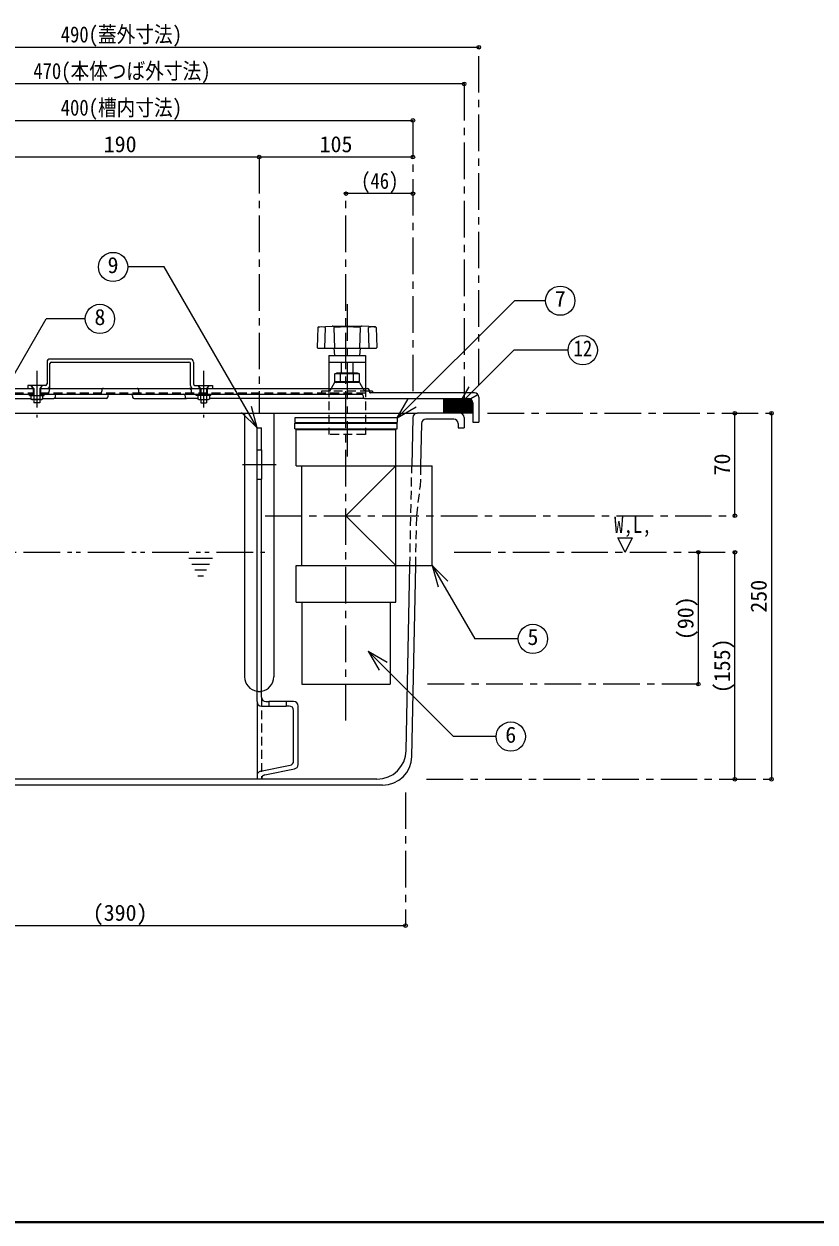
# Model space of a CAD drawing. Units: millimetres at full size, sheet at 1:5. Extents: x -1040 to 985, y -707 to 698.
# Drawn here: x -588 to -48, y -707 to 111 of the extents above; entities that cross this region are included whole.
import ezdxf
from ezdxf.enums import TextEntityAlignment as Align

# ---------------------------------------------------------------- set-up
doc = ezdxf.new("R2010")
doc.units = ezdxf.units.MM
doc.header["$LTSCALE"] = 5
doc.header["$PDMODE"] = 32
doc.header["$PDSIZE"] = 2.5
for name, pattern in [('CHAIN1', [8, 5, -1, 1, -1]), ('DASHED1', [1.8, 1.2, -0.6]), ('DOUBLE_CHAIN1', [8.8, 5, -1, 0.6, -0.6, 0.6, -1])]:
    doc.linetypes.add(name, pattern=pattern)
doc.layers.add('0-0____1', color=7, linetype='Continuous', lineweight=18)
doc.styles.add('ＭＳ ゴシック', font='')
doc.styles.get('ＭＳ ゴシック').set_extended_font_data('MS Gothic')

msp = doc.modelspace()

# ---------------------------------------------------------------- linework, layer by layer
at = {"layer": '0-0____1', "color": 4, "lineweight": 9}
for p, q in [((-767.473, 95.009), (-277.473, 95.009)), ((-287.473, 70.009), (-757.473, 70.009)), ((-722.473, 45.009), (-322.473, 45.009)), ((-427.473, 20.009), (-617.473, 20.009)), ((-322.473, 20.009), (-427.473, 20.009)), ((-322.473, -4.991), (-368.206, -4.991)), ((-379.973, -119.991), (-379.973, -137.991)), ((-371.473, -119.991), (-371.473, -127.591)), ((-363.473, -119.991), (-363.473, -127.591)), ((-354.973, -119.991), (-354.973, -137.991)), ((-375.873, -127.991), (-374.673, -127.591)), ((-359.073, -127.991), (-375.873, -127.991)), ((-375.873, -133.591), (-375.873, -127.991)), ((-360.273, -127.591), (-374.673, -127.591)), ((-371.873, -127.991), (-374.673, -127.591)), ((-371.873, -133.591), (-371.873, -127.991)), ((-363.073, -133.591), (-363.073, -127.991)), ((-359.073, -133.591), (-359.073, -127.991)), ((-375.973, -133.991), (-378.306, -137.991)), ((-358.973, -133.991), (-375.973, -133.991)), ((-375.873, -133.591), (-374.673, -133.991)), ((-359.073, -133.591), (-375.873, -133.591)), ((-371.873, -133.591), (-374.673, -133.991)), ((-358.973, -133.991), (-356.64, -137.991)), ((-352.473, -138.991), (-352.473, -139.991)), ((-531.973, -144.991), (-567.885, -144.991)), ((-530.973, -142.991), (-530.973, -143.991)), ((-513.973, -142.991), (-513.973, -143.991)), ((-512.973, -144.991), (-477.061, -144.991)), ((-301.473, -154.395), (-292.07, -144.991)), ((-301.473, -153.688), (-292.777, -144.991)), ((-301.473, -152.981), (-293.484, -144.991)), ((-301.473, -152.274), (-294.191, -144.991)), ((-301.473, -151.566), (-294.898, -144.991)), ((-301.473, -150.859), (-295.605, -144.991)), ((-301.473, -150.152), (-296.312, -144.991)), ((-301.473, -149.445), (-297.019, -144.991)), ((-301.473, -148.738), (-297.726, -144.991)), ((-301.473, -148.031), (-298.434, -144.991)), ((-301.473, -147.324), (-299.141, -144.991)), ((-301.473, -146.617), (-299.848, -144.991)), ((-301.473, -145.91), (-300.555, -144.991)), ((-301.473, -145.202), (-301.262, -144.991)), ((-301.362, -154.991), (-291.362, -144.991)), ((-300.655, -154.991), (-290.655, -144.991)), ((-299.948, -154.991), (-289.948, -144.991)), ((-299.241, -154.991), (-289.241, -144.991)), ((-298.534, -154.991), (-288.534, -144.991)), ((-297.827, -154.991), (-287.827, -144.991)), ((-297.12, -154.991), (-287.12, -144.991)), ((-296.413, -154.991), (-286.413, -144.991)), ((-295.706, -154.991), (-285.706, -144.991)), ((-294.999, -154.991), (-284.999, -144.991)), ((-294.291, -154.991), (-284.297, -144.997)), ((-293.584, -154.991), (-283.689, -145.096)), ((-292.877, -154.991), (-283.173, -145.288)), ((-292.17, -154.991), (-282.729, -145.55)), ((-291.463, -154.991), (-282.347, -145.875)), ((-290.756, -154.991), (-282.024, -146.259)), ((-290.049, -154.991), (-281.763, -146.705)), ((-289.342, -154.991), (-281.573, -147.223)), ((-709.972, -154.991), (-319.532, -154.991)), ((-437.473, -154.991), (-437.473, -334.991)), ((-417.473, -154.991), (-417.473, -334.991)), ((-288.635, -154.991), (-281.477, -147.834)), ((-287.927, -154.991), (-281.473, -148.537)), ((-287.22, -154.991), (-281.473, -149.244)), ((-286.513, -154.991), (-281.473, -149.951)), ((-285.806, -154.991), (-281.473, -150.658)), ((-285.099, -154.991), (-281.473, -151.365)), ((-284.392, -154.991), (-281.473, -152.072)), ((-283.685, -154.991), (-281.473, -152.78)), ((-282.978, -154.991), (-281.473, -153.487)), ((-282.271, -154.991), (-281.473, -154.194)), ((-281.563, -154.991), (-281.473, -154.901)), ((-102.473, -224.991), (-102.473, -154.991)), ((-77.473, -154.991), (-77.473, -404.991)), ((-334.206, -190.991), (-368.206, -224.991)), ((-368.206, -224.991), (-334.206, -258.991)), ((-127.473, -249.991), (-127.473, -339.991)), ((-102.473, -404.991), (-102.473, -249.991)), ((-428.973, -351.991), (-428.973, -402.451)), ((-717.473, -504.991), (-327.473, -504.991))]:
    msp.add_line(p, q, dxfattribs=at)
at = {"layer": '0-0____1', "color": 4, "linetype": 'CHAIN1', "lineweight": 9}
for p, q in [((-277.473, -135.991), (-277.473, 95.009)), ((-287.473, 70.009), (-287.473, -144.991)), ((-322.473, 45.009), (-322.473, -144.991)), ((-427.473, 20.009), (-427.473, -154.991)), ((-368.206, -364.991), (-368.206, -4.991)), ((-367.473, -80.491), (-367.473, -184.491)), ((-579.473, -125.991), (-579.473, -157.991)), ((-465.473, -125.991), (-465.473, -157.991)), ((-271.473, -154.991), (-77.473, -154.991)), ((-438.973, -189.991), (-415.973, -189.991)), ((-423.381, -224.991), (-102.473, -224.991)), ((-294.206, -249.991), (-102.473, -249.991)), ((-127.473, -339.991), (-313.031, -339.991)), ((-313.16, -404.991), (-77.473, -404.991)), ((-327.473, -413.991), (-327.473, -504.991))]:
    msp.add_line(p, q, dxfattribs=at)
at = {"layer": '0-0____1'}
for p, q in [((-492.426, -55.087), (-517.353, -55.087)), ((-428.973, -164.991), (-492.426, -55.087)), ((-333.206, -158.214), (-253.094, -78.101)), ((-231.784, -78.101), (-253.094, -78.101)), ((-615.973, -164.991), (-573.004, -90.567)), ((-546.303, -90.567), (-573.004, -90.567)), ((-387.34, -96.426), (-387.824, -109.974)), ((-386.865, -95.944), (-377.714, -95.503)), ((-382.596, -110.491), (-382.096, -96.491)), ((-377.232, -95.491), (-357.714, -95.491)), ((-376.462, -96.491), (-375.962, -110.491)), ((-358.484, -96.491), (-358.984, -110.491)), ((-348.081, -95.944), (-357.232, -95.503)), ((-352.35, -110.491), (-352.85, -96.491)), ((-347.606, -96.426), (-347.122, -109.974)), ((-387.325, -110.491), (-347.621, -110.491)), ((-376.473, -110.491), (-375.973, -115.491)), ((-358.473, -110.491), (-358.973, -115.491)), ((-291.473, -149.991), (-253.464, -111.982)), ((-216.441, -111.982), (-253.464, -111.982)), ((-379.973, -115.491), (-354.973, -115.491)), ((-379.973, -115.491), (-379.973, -119.991)), ((-379.973, -119.991), (-354.973, -119.991)), ((-354.973, -115.491), (-354.973, -119.991)), ((-291.473, -149.991), (-283.973, -137.001)), ((-689.473, -144.991), (-583.499, -144.991)), ((-575.447, -144.991), (-567.885, -144.991)), ((-566.885, -142.991), (-566.885, -143.991)), ((-478.061, -142.991), (-478.061, -143.991)), ((-469.499, -144.991), (-477.061, -144.991)), ((-355.473, -144.991), (-461.447, -144.991)), ((-349.973, -139.991), (-352.473, -139.991)), ((-349.973, -139.991), (-349.973, -140.991)), ((-333.206, -158.214), (-325.706, -145.223)), ((-291.473, -149.991), (-278.483, -142.491)), ((-428.973, -164.991), (-439.58, -154.385)), ((-428.973, -164.991), (-432.855, -150.502)), ((-333.206, -158.214), (-320.216, -150.714)), ((-428.973, -199.991), (-428.973, -179.991)), ((-425.973, -179.991), (-425.973, -199.991)), ((-177.473, -249.991), (-172.473, -239.991)), ((-309.206, -258.991), (-305.324, -273.48)), ((-309.206, -258.991), (-298.6, -269.598)), ((-309.206, -258.991), (-280.266, -309.117)), ((-250.463, -309.117), (-280.266, -309.117)), ((-353.119, -317.491), (-345.619, -330.482)), ((-353.119, -317.491), (-340.128, -324.991)), ((-353.119, -317.491), (-294.737, -375.873)), ((-408.973, -351.991), (-420.973, -351.991)), ((-420.973, -354.991), (-408.973, -354.991)), ((-265.627, -375.873), (-294.737, -375.873))]:
    msp.add_line(p, q, dxfattribs=at)
at = {"layer": '0-0____1', "color": 5, "lineweight": 25}
for p, q in [((-572.473, -119.991), (-572.473, -134.991)), ((-474.473, -117.991), (-570.473, -117.991)), ((-570.473, -135.991), (-570.473, -120.991)), ((-569.473, -119.991), (-475.473, -119.991)), ((-474.473, -135.991), (-474.473, -120.991)), ((-472.473, -119.991), (-472.473, -134.991)), ((-691.473, -137.991), (-581.973, -137.991)), ((-581.973, -137.991), (-583.223, -135.991)), ((-583.223, -135.991), (-581.473, -137.991)), ((-581.973, -137.991), (-581.973, -141.991)), ((-581.473, -137.991), (-581.473, -142.741)), ((-576.973, -137.991), (-575.723, -135.991)), ((-576.973, -137.991), (-576.973, -141.991)), ((-576.973, -137.991), (-353.473, -137.991)), ((-467.973, -137.991), (-469.223, -135.991)), ((-467.973, -137.991), (-467.973, -141.991)), ((-461.723, -135.991), (-463.473, -137.991)), ((-463.473, -137.991), (-463.473, -142.741)), ((-462.973, -137.991), (-461.723, -135.991)), ((-462.973, -137.991), (-462.973, -141.991)), ((-352.473, -138.991), (-352.473, -139.991)), ((-687.473, -141.991), (-581.723, -141.991)), ((-584.473, -142.791), (-584.473, -141.991)), ((-584.473, -142.791), (-574.473, -142.791)), ((-583.499, -142.991), (-583.499, -145.291)), ((-583.499, -145.291), (-582.823, -145.591)), ((-576.123, -145.591), (-582.823, -145.591)), ((-581.723, -142.791), (-581.723, -141.991)), ((-581.494, -142.991), (-581.494, -145.291)), ((-581.473, -145.591), (-581.473, -147.791)), ((-577.473, -145.591), (-577.473, -147.791)), ((-577.452, -142.991), (-577.452, -145.291)), ((-577.223, -141.991), (-357.473, -141.991)), ((-577.223, -142.791), (-577.223, -141.991)), ((-576.123, -145.591), (-575.447, -145.291)), ((-575.447, -142.991), (-575.447, -145.291)), ((-574.473, -142.791), (-574.473, -141.991)), ((-470.473, -142.791), (-470.473, -141.991)), ((-460.473, -142.791), (-470.473, -142.791)), ((-469.499, -142.991), (-469.499, -145.291)), ((-468.823, -145.591), (-469.499, -145.291)), ((-468.823, -145.591), (-462.123, -145.591)), ((-467.723, -142.791), (-467.723, -141.991)), ((-467.494, -142.991), (-467.494, -145.291)), ((-467.473, -145.591), (-467.473, -147.791)), ((-463.473, -145.591), (-463.473, -147.791)), ((-463.452, -142.991), (-463.452, -145.291)), ((-463.223, -142.791), (-463.223, -141.991)), ((-461.447, -145.291), (-462.123, -145.591)), ((-461.447, -142.991), (-461.447, -145.291)), ((-460.473, -142.791), (-460.473, -141.991)), ((-356.473, -142.991), (-356.473, -143.991)), ((-355.473, -144.991), (-284.473, -144.991)), ((-280.473, -140.991), (-351.473, -140.991)), ((-301.473, -144.991), (-301.473, -154.991)), ((-277.473, -143.991), (-277.473, -160.991)), ((-581.273, -147.991), (-581.473, -147.791)), ((-577.473, -147.791), (-581.473, -147.791)), ((-577.673, -147.991), (-581.273, -147.991)), ((-577.473, -147.791), (-577.673, -147.991)), ((-467.473, -147.791), (-463.473, -147.791)), ((-467.473, -147.791), (-467.273, -147.991)), ((-467.273, -147.991), (-463.673, -147.991)), ((-463.673, -147.991), (-463.473, -147.791)), ((-281.473, -154.991), (-319.532, -154.991)), ((-281.473, -147.991), (-281.473, -160.991)), ((-403.206, -158.214), (-403.206, -161.395)), ((-333.206, -158.214), (-403.206, -158.214)), ((-403.206, -161.395), (-333.206, -161.395)), ((-333.206, -158.214), (-333.206, -161.395)), ((-333.206, -165.638), (-333.206, -161.749)), ((-322.532, -157.931), (-323.193, -190.991)), ((-316.611, -161.931), (-317.192, -190.991)), ((-294.473, -158.991), (-313.611, -158.991)), ((-291.473, -161.991), (-291.473, -164.991)), ((-287.473, -157.991), (-287.473, -164.991)), ((-281.473, -160.991), (-277.473, -160.991)), ((-428.973, -164.991), (-425.973, -164.991)), ((-428.973, -179.991), (-428.973, -164.991)), ((-425.973, -179.991), (-425.973, -164.991)), ((-403.206, -165.638), (-333.206, -165.638)), ((-402.206, -165.991), (-334.206, -165.991)), ((-402.206, -190.991), (-402.206, -165.991)), ((-334.206, -283.991), (-334.206, -165.991)), ((-291.473, -164.991), (-287.473, -164.991)), ((-428.973, -179.991), (-425.973, -179.991)), ((-402.206, -190.991), (-309.206, -190.991)), ((-398.381, -258.991), (-398.381, -190.991)), ((-309.206, -258.991), (-309.206, -190.991)), ((-428.973, -199.991), (-425.973, -199.991)), ((-428.973, -351.991), (-428.973, -199.991)), ((-425.973, -348.991), (-425.973, -199.991)), ((-402.206, -258.991), (-309.206, -258.991)), ((-402.206, -283.991), (-402.206, -258.991)), ((-327.081, -385.391), (-324.553, -258.991)), ((-323.16, -389.391), (-320.552, -258.991)), ((-402.206, -283.991), (-334.206, -283.991)), ((-338.031, -283.991), (-338.031, -339.991)), ((-425.973, -354.991), (-420.973, -354.991)), ((-422.973, -351.991), (-420.973, -351.991)), ((-420.973, -351.991), (-420.973, -354.991)), ((-403.973, -351.991), (-408.973, -351.991)), ((-408.973, -351.991), (-408.973, -354.991)), ((-406.973, -354.991), (-408.973, -354.991)), ((-403.973, -392.532), (-403.973, -357.991)), ((-400.973, -394.991), (-400.973, -354.991)), ((-426.561, -399.509), (-406.385, -395.474)), ((-423.561, -401.968), (-403.385, -397.933)), ((-343.156, -408.991), (-701.79, -408.991)), ((-347.077, -404.991), (-697.869, -404.991)), ((-428.973, -402.451), (-428.973, -404.991)), ((-425.973, -404.91), (-425.973, -404.991))]:
    msp.add_line(p, q, dxfattribs=at)
at = {"layer": '0-0____1', "color": 4, "linetype": 'DASHED1', "lineweight": 9}
for p, q in [((-570.885, -138.991), (-570.885, -139.991)), ((-534.973, -138.991), (-534.973, -139.991)), ((-509.973, -138.991), (-509.973, -139.991)), ((-474.061, -138.991), (-474.061, -139.991)), ((-379.973, -137.991), (-379.973, -169.491)), ((-378.306, -137.991), (-379.473, -139.991)), ((-356.64, -137.991), (-355.473, -139.991)), ((-384.973, -139.991), (-384.973, -140.991)), ((-352.473, -139.991), (-384.973, -139.991)), ((-324.553, -258.991), (-323.193, -190.991)), ((-317.192, -190.991), (-317.472, -204.991)), ((-425.973, -348.991), (-425.973, -404.91))]:
    msp.add_line(p, q, dxfattribs=at)
at = {"layer": '0-0____1', "linetype": 'DASHED1'}
for p, q in [((-693.473, -140.991), (-581.973, -140.991)), ((-576.973, -140.991), (-351.473, -140.991))]:
    msp.add_line(p, q, dxfattribs=at)
at = {"layer": '0-0____1', "color": 4, "linetype": 'DOUBLE_CHAIN1', "lineweight": 9}
for p, q in [((-720.573, -249.991), (-423.381, -249.991)), ((-475.473, -253.991), (-459.473, -253.991)), ((-473.473, -257.991), (-461.473, -257.991)), ((-471.473, -261.991), (-463.473, -261.991)), ((-469.473, -265.991), (-465.473, -265.991))]:
    msp.add_line(p, q, dxfattribs=at)
at = {"layer": '0-0____1', "color": 1, "lineweight": 40}
msp.add_line((985.027, -707.491), (-1039.973, -707.491), dxfattribs=at)
at = {"layer": '0-0____1', "color": 4, "lineweight": 9}
for points in [[(-363.073, -127.991), (-367.473, -127.591), (-371.873, -127.991)], [(-359.073, -127.991), (-360.273, -127.591), (-363.073, -127.991)], [(-359.073, -133.591), (-360.273, -133.991), (-363.073, -133.591), (-367.473, -133.991), (-371.873, -133.591)]]:
    msp.add_lwpolyline(points, dxfattribs=at)
at = {"layer": '0-0____1', "color": 5, "lineweight": 25}
for points in [[(-573.473, -135.991), (-585.473, -135.991), (-585.473, -137.991)], [(-575.723, -135.991), (-577.473, -137.991), (-577.473, -142.741)], [(-471.473, -135.991), (-459.473, -135.991), (-459.473, -137.991)], [(-469.223, -135.991), (-467.473, -137.991), (-467.473, -142.741)], [(-403.206, -165.638), (-403.206, -161.749), (-333.206, -161.749)], [(-398.381, -283.991), (-398.381, -339.991), (-338.031, -339.991)]]:
    msp.add_lwpolyline(points, dxfattribs=at)
at = {"layer": '0-0____1', "color": 4, "linetype": 'DASHED1', "lineweight": 9}
for points in [[(-354.973, -137.991), (-354.973, -169.491), (-379.973, -169.491)], [(-320.552, -258.991), (-319.872, -224.991), (-317.472, -204.991)]]:
    msp.add_lwpolyline(points, dxfattribs=at)
at = {"layer": '0-0____1'}
msp.add_lwpolyline([(-177.473, -249.991), (-182.473, -239.991), (-172.473, -239.991)], dxfattribs=at)
for centre in [(-527.353, -55.087), (-221.784, -78.101), (-536.303, -90.567), (-206.441, -111.982), (-240.463, -309.117), (-255.627, -375.873)]:
    msp.add_circle(centre, 10, dxfattribs=at)
for centre, radius, start, end in [((-384.719, -103.123), 7.131, 68.41681, 111.58319), ((-386.841, -96.444), 0.5, 92.76051, 177.95459), ((-377.232, -105.491), 10, 90, 92.76051), ((-367.473, -177.047), 81.055, 83.6327, 96.3673), ((-357.714, -105.491), 10, 87.23949, 90), ((-350.227, -103.123), 7.131, 68.41681, 111.58319), ((-348.105, -96.444), 0.5, 2.04541, 87.23949), ((-387.325, -109.991), 0.5, 177.95459, 270), ((-347.621, -109.991), 0.5, 270, 2.04541), ((-567.885, -143.991), 1, 270, 0), ((-565.885, -142.991), 1, 90, 180), ((-479.061, -142.991), 1, 0, 90), ((-477.061, -143.991), 1, 180, 270)]:
    msp.add_arc(centre, radius, start, end, dxfattribs=at)
at = {"layer": '0-0____1', "color": 5, "lineweight": 25}
for centre, radius, start, end in [((-570.473, -119.991), 2, 90, 180), ((-569.473, -120.991), 1, 90, 180), ((-475.473, -120.991), 1, 0, 90), ((-474.473, -119.991), 2, 0, 90), ((-573.473, -134.991), 1, 270, 0), ((-572.473, -135.991), 2, 270, 0), ((-472.473, -135.991), 2, 180, 270), ((-471.473, -134.991), 1, 180, 270), ((-353.473, -138.991), 1, 0, 90), ((-583.299, -142.991), 0.2, 90, 180), ((-583.059, -141.449), 4.149, 273.26685, 292.16884), ((-581.694, -142.991), 0.2, 0, 90), ((-581.294, -142.991), 0.2, 90, 180), ((-579.473, -138.636), 6.956, 253.11093, 286.88907), ((-577.652, -142.991), 0.2, 0, 90), ((-575.887, -141.449), 4.149, 247.83116, 266.73315), ((-577.252, -142.991), 0.2, 90, 180), ((-575.647, -142.991), 0.2, 0, 90), ((-469.299, -142.991), 0.2, 90, 180), ((-469.059, -141.449), 4.149, 273.26685, 292.16884), ((-467.694, -142.991), 0.2, 0, 90), ((-467.294, -142.991), 0.2, 90, 180), ((-465.473, -138.636), 6.956, 253.11093, 286.88907), ((-463.652, -142.991), 0.2, 0, 90), ((-461.887, -141.449), 4.149, 247.83116, 266.73315), ((-463.252, -142.991), 0.2, 90, 180), ((-461.647, -142.991), 0.2, 0, 90), ((-357.473, -142.991), 1, 0, 90), ((-355.473, -143.991), 1, 180, 270), ((-351.473, -139.991), 1, 180, 270), ((-284.473, -147.991), 3, 0, 90), ((-280.473, -143.991), 3, 0, 90), ((-319.532, -157.991), 3, 90, 178.85424), ((-290.473, -157.991), 3, 0, 90), ((-313.611, -161.991), 3, 90, 178.85424), ((-294.473, -161.991), 3, 0, 90), ((-422.973, -348.991), 3, 180, 270), ((-425.973, -351.991), 3, 180, 270), ((-406.973, -357.991), 3, 0, 90), ((-403.973, -354.991), 3, 0, 90), ((-406.973, -392.532), 3, 281.30993, 0), ((-347.077, -384.991), 20, 270, 358.85424), ((-343.156, -388.991), 20, 270, 358.85424), ((-425.973, -402.451), 3, 101.30993, 180), ((-403.973, -394.991), 3, 281.30993, 0), ((-422.973, -404.91), 3, 101.30993, 180)]:
    msp.add_arc(centre, radius, start, end, dxfattribs=at)
at = {"layer": '0-0____1', "color": 4, "linetype": 'DASHED1', "lineweight": 9}
for centre, radius, start, end in [((-569.885, -138.991), 1, 90, 180), ((-533.973, -138.991), 1, 90, 180), ((-510.973, -138.991), 1, 0, 90), ((-475.061, -138.991), 1, 0, 90), ((-571.885, -139.991), 1, 270, 0), ((-535.973, -139.991), 1, 270, 0), ((-508.973, -139.991), 1, 180, 270), ((-473.061, -139.991), 1, 180, 270), ((-427.473, -334.991), 10, 261.37307, 278.62693)]:
    msp.add_arc(centre, radius, start, end, dxfattribs=at)
at = {"layer": '0-0____1', "color": 4, "lineweight": 9}
for centre, radius, start, end in [((-353.473, -138.991), 1, 0, 90), ((-531.973, -143.991), 1, 270, 0), ((-529.973, -142.991), 1, 90, 180), ((-514.973, -142.991), 1, 0, 90), ((-512.973, -143.991), 1, 180, 270), ((-351.473, -139.991), 1, 180, 270), ((-427.473, -334.991), 10, 180, 261.37307), ((-427.473, -334.991), 10, 278.62693, 0)]:
    msp.add_arc(centre, radius, start, end, dxfattribs=at)
at = {"layer": '0-0____1', "color": 1}
for p in [(-277.473, 95.009), (-287.473, 70.009), (-322.473, 45.009), (-427.473, 20.009), (-322.473, 20.009), (-368.206, -4.991), (-322.473, -4.991), (-102.473, -154.991), (-77.473, -154.991), (-102.473, -224.991), (-127.473, -249.991), (-102.473, -249.991), (-127.473, -339.991), (-102.473, -404.991), (-77.473, -404.991), (-327.473, -504.991)]:
    msp.add_point(p, dxfattribs=at)

# ---------------------------------------------------------------- texts
at = {"layer": '0-0____1', "style": 'ＭＳ ゴシック', "width": 0.85}
for s, p in [('490(蓋外寸法)', (-563.098, 95.009)), ('470(本体つば外寸法)', (-581.848, 70.009)), ('400(槽内寸法)', (-563.098, 45.009)), ('(46)', (-357.84, -4.991)), ('12', (-212.691, -119.482)), ('W,L,', (-184.973, -239.991))]:
    msp.add_text(s, height=11, dxfattribs=at).set_placement(p, align=Align.BOTTOM_LEFT)
at = {"layer": '0-0____1', "style": 'ＭＳ ゴシック'}
for s, p in [('190', (-533.723, 20.009)), ('105', (-386.223, 20.009)), ('9', (-531.103, -62.587)), ('7', (-225.534, -85.601)), ('8', (-540.053, -98.067)), ('5', (-244.213, -316.617)), ('6', (-259.377, -383.373)), ('(390)', (-541.223, -504.991))]:
    msp.add_text(s, height=11, dxfattribs=at).set_placement(p, align=Align.BOTTOM_LEFT)
for s, p in [('70', (-102.473, -197.491)), ('250', (-77.473, -291.241)), ('(90)', (-127.473, -309.991)), ('(155)', (-102.473, -346.241))]:
    msp.add_text(s, height=11, rotation=90, dxfattribs=at).set_placement(p, align=Align.BOTTOM_LEFT)

doc.saveas('drawing.dxf')
